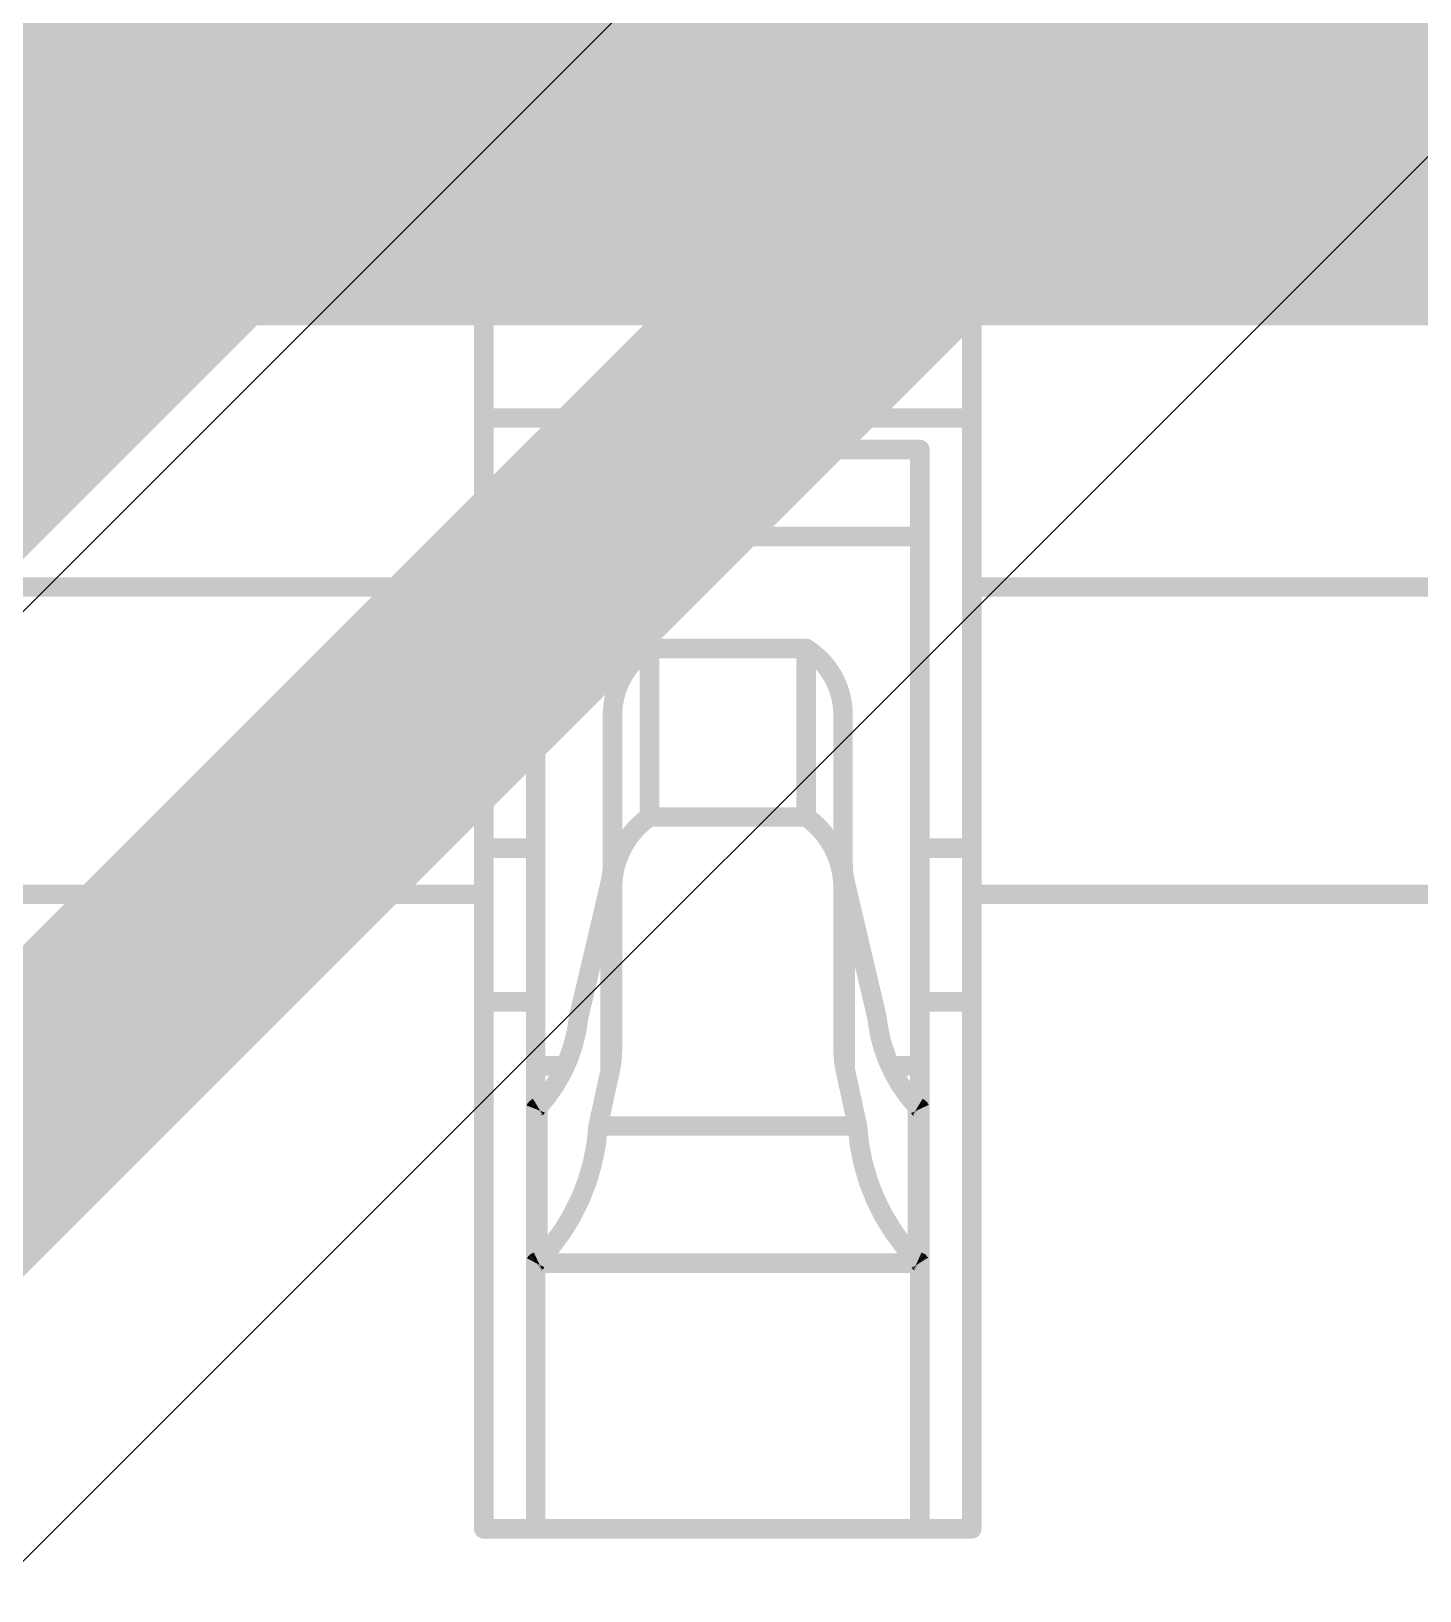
# Model space of a CAD drawing. Header units: inches. Extents: x -6 to 5433, y -4 to 5447.
# Drawn here: x 18.287 to 19.19, y 27.612 to 28.627 of the extents above; entities that cross this region are included whole.
import ezdxf

# ---------------------------------------------------------------- set-up
doc = ezdxf.new("R2010")
doc.units = ezdxf.units.IN
for name, color, linetype in [('Ground', 16, 'Continuous'), ('Mechanical 4', 56, 'Continuous'), ('Power', 76, 'Continuous'), ('Top Layer', 1, 'Continuous'), ('Top Paste', 8, 'Continuous'), ('Top Solder', 216, 'Continuous')]:
    doc.layers.add(name, color=color, linetype=linetype)

# ---------------------------------------------------------------- blocks, each defined once
blk = doc.blocks.new('QTH_030_01_L_D_A_K_TR_154')
at = {"layer": 'Top Layer'}
blk.add_hatch(color=1, dxfattribs=at).paths.add_polyline_path([(-5.52500038, 0.32000063), (-0.8249996199999998, 0.32000063), (-0.8249996199999998, -0.32000063), (-5.52500038, -0.32000063)])
at = {"layer": 'Top Paste'}
blk.add_hatch(color=8, dxfattribs=at).paths.add_polyline_path([(-5.52500038, 0.32000063), (-0.8249996199999998, 0.32000063), (-0.8249996199999998, -0.32000063), (-5.52500038, -0.32000063)])
at = {"layer": 'Top Solder'}
blk.add_hatch(color=216, dxfattribs=at).paths.add_polyline_path([(-5.62660038, 0.42160063), (-0.7233996199999999, 0.42160063), (-0.7233996199999999, -0.42160063), (-5.62660038, -0.42160063)])

msp = doc.modelspace()

# ---------------------------------------------------------------- linework, layer by layer
at = {"layer": 'Ground'}
msp.add_line((17.96178272, 27.31132714), (20.44022074, 29.7897677), dxfattribs=at)
for points in [[(17.42440254, 27.53392004, 0.1524, 0.1524, 0), (20.21763038, 30.32714788, 0.1524, 0.1524, 0)], [(17.75460254, 27.39714612, 0.1524, 0.1524, 0), (20.3544043, 29.99694788, 0.1524, 0.1524, 0)]]:
    msp.add_lwpolyline(points, format="xyseb", dxfattribs=at)
at = {"layer": 'Mechanical 4'}
for points in [[(18.5811541, 28.53494674, 0.0127, 0.0127, 0), (18.8986541, 28.53494674, 0.0127, 0.0127, 0)], [(18.5811541, 28.06494514, 0.0127, 0.0127, 0), (18.5811541, 28.53494674, 0.0127, 0.0127, 0)], [(18.8986541, 28.06494514, 0.0127, 0.0127, 0), (18.8986541, 28.53494674, 0.0127, 0.0127, 0)], [(18.5811541, 28.37494452, 0.0127, 0.0127, 0), (18.8986541, 28.37494452, 0.0127, 0.0127, 0)], [(18.61490562, 28.35440862, 0.0127, 0.0127, 0), (18.86490512, 28.35440862, 0.0127, 0.0127, 0)], [(18.61490562, 27.65194622, 0.0127, 0.0127, 0), (18.61490562, 28.35440862, 0.0127, 0.0127, 0)], [(18.86490512, 27.65194622, 0.0127, 0.0127, 0), (18.86490512, 28.35440862, 0.0127, 0.0127, 0)], [(18.61490562, 28.29773868, 0.0127, 0.0127, 0), (18.86490512, 28.29773868, 0.0127, 0.0127, 0)], [(18.2636541, 28.26494474, 0.0127, 0.0127, 0), (18.5811541, 28.26494474, 0.0127, 0.0127, 0)], [(18.8986541, 28.26494474, 0.0127, 0.0127, 0), (19.2161541, 28.26494474, 0.0127, 0.0127, 0)], [(18.66490552, 28.18369522, 0.0127, 0.0127, -0.2473774344944057), (18.6889136, 28.22494482, 0.0127, 0.0127, 0)], [(18.68891614, 28.22494482, 0.0127, 0.0127, 0), (18.7908946, 28.22494482, 0.0127, 0.0127, 0)], [(18.68891614, 28.11528286, 0.0127, 0.0127, 0), (18.68891614, 28.22494482, 0.0127, 0.0127, 0)], [(18.7908946, 28.11528286, 0.0127, 0.0127, 0), (18.7908946, 28.22494482, 0.0127, 0.0127, 0)], [(18.79089714, 28.22494482, 0.0127, 0.0127, -0.2473774344944055), (18.81490522, 28.18369522, 0.0127, 0.0127, 0)], [(18.66490552, 27.96434844, 0.0127, 0.0127, 0), (18.66490552, 28.18369522, 0.0127, 0.0127, 0)], [(18.81490522, 27.96434844, 0.0127, 0.0127, 0), (18.81490522, 28.18369522, 0.0127, 0.0127, 0)], [(18.66490552, 28.07071348, 0.0127, 0.0127, -0.2374800627721871), (18.6889136, 28.1152854, 0.0127, 0.0127, 0)], [(18.68891614, 28.11528286, 0.0127, 0.0127, 0), (18.7908946, 28.11528286, 0.0127, 0.0127, 0)], [(18.79089714, 28.1152854, 0.0127, 0.0127, -0.2374800627721868), (18.81490522, 28.07071348, 0.0127, 0.0127, 0)], [(18.5811541, 28.09494508, 0.0127, 0.0127, 0), (18.61490562, 28.09494508, 0.0127, 0.0127, 0)], [(18.86490512, 28.09494508, 0.0127, 0.0127, 0), (18.8986541, 28.09494508, 0.0127, 0.0127, 0)], [(18.66490552, 28.08525752, 0.0127, 0.0127, -0.05786385222358645), (18.6633866, 28.07223494, 0.0127, 0.0127, 0)], [(18.81642414, 28.07223494, 0.0127, 0.0127, -0.057863852222711), (18.81490522, 28.08525752, 0.0127, 0.0127, 0)], [(18.6428634, 27.9849453, 0.0127, 0.0127, 0), (18.6633866, 28.07223494, 0.0127, 0.0127, 0)], [(18.6633866, 27.95027684, 0.0127, 0.0127, 0), (18.6633866, 28.07223494, 0.0127, 0.0127, 0)], [(18.81642414, 28.07223494, 0.0127, 0.0127, 0), (18.8369448, 27.9849453, 0.0127, 0.0127, 0)], [(18.81642414, 27.95027684, 0.0127, 0.0127, 0), (18.81642414, 28.07223494, 0.0127, 0.0127, 0)], [(18.2636541, 28.06494514, 0.0127, 0.0127, 0), (18.5811541, 28.06494514, 0.0127, 0.0127, 0)], [(18.5811541, 27.65194622, 0.0127, 0.0127, 0), (18.5811541, 28.06494514, 0.0127, 0.0127, 0)], [(18.8986541, 28.06494514, 0.0127, 0.0127, 0), (19.2161541, 28.06494514, 0.0127, 0.0127, 0)], [(18.8986541, 27.65194622, 0.0127, 0.0127, 0), (18.8986541, 28.06494514, 0.0127, 0.0127, 0)], [(18.5811541, 27.99494528, 0.0127, 0.0127, 0), (18.61490562, 27.99494528, 0.0127, 0.0127, 0)], [(18.86490512, 27.99494528, 0.0127, 0.0127, 0), (18.8986541, 27.99494528, 0.0127, 0.0127, 0)], [(18.64286594, 27.98494784, 0.0127, 0.0127, -0.1625906327552088), (18.61642454, 27.92645418, 0.0127, 0.0127, 0)], [(18.8633862, 27.92645418, 0.0127, 0.0127, -0.1625906327552086), (18.8369448, 27.98494784, 0.0127, 0.0127, 0)], [(18.66490552, 27.96434844, 0.0127, 0.0127, -0.05365793627908248), (18.6633866, 27.95027684, 0.0127, 0.0127, 0)], [(18.81642414, 27.95027684, 0.0127, 0.0127, -0.0536579362795205), (18.81490522, 27.96434844, 0.0127, 0.0127, 0)], [(18.61490562, 27.95328166, 0.0127, 0.0127, 0), (18.633567, 27.95328166, 0.0127, 0.0127, 0)], [(18.65553292, 27.91417836, 0.0127, 0.0127, 0), (18.6633866, 27.95027684, 0.0127, 0.0127, 0)], [(18.81642414, 27.95027684, 0.0127, 0.0127, 0), (18.82427782, 27.91417836, 0.0127, 0.0127, 0)], [(18.84624374, 27.95328166, 0.0127, 0.0127, 0), (18.86490512, 27.95328166, 0.0127, 0.0127, 0)], [(18.6152917, 27.92570996, 0.0127, 0.0127, -0.01372918959022274), (18.6154695, 27.92584458, 0.0127, 0.0127, 0)], [(18.6154695, 27.92584458, 0.0127, 0.0127, -0.008119992797430448), (18.61568032, 27.92598681999999, 0.0127, 0.0127, 0)], [(18.61567778, 27.92598936, 0.0127, 0.0127, -0.004820635665894997), (18.615914, 27.92613922, 0.0127, 0.0127, 0)], [(18.615914, 27.92613922, 0.0127, 0.0127, 0), (18.61642454, 27.92645418, 0.0127, 0.0127, 0)], [(18.61642454, 27.82607592, 0.0127, 0.0127, 0), (18.61642454, 27.92645418, 0.0127, 0.0127, 0)], [(18.8633862, 27.92645418, 0.0127, 0.0127, 0), (18.8636529, 27.92629415999999, 0.0127, 0.0127, 0)], [(18.8633862, 27.82607592, 0.0127, 0.0127, 0), (18.8633862, 27.92645418, 0.0127, 0.0127, 0)], [(18.8636529, 27.92629415999999, 0.0127, 0.0127, 0), (18.86391198, 27.92613414, 0.0127, 0.0127, 0)], [(18.86390944, 27.9261316, 0.0127, 0.0127, -0.006054857847993431), (18.8641482, 27.92598174, 0.0127, 0.0127, 0)], [(18.86415074, 27.92598428, 0.0127, 0.0127, -0.01073696926231512), (18.86435648, 27.92584204, 0.0127, 0.0127, 0)], [(18.86435648, 27.9258395, 0.0127, 0.0127, -0.01856237093802401), (18.86452158, 27.9257125, 0.0127, 0.0127, 0)], [(18.61490562, 27.92521466, 0.0127, 0.0127, -0.01102176100866555), (18.61494118, 27.92530102, 0.0127, 0.0127, 0)], [(18.61494118, 27.92530102, 0.0127, 0.0127, -0.02840440618826652), (18.6149869, 27.92538992, 0.0127, 0.0127, 0)], [(18.6149869, 27.92538992, 0.0127, 0.0127, -0.03504147042153537), (18.61505294, 27.92548644, 0.0127, 0.0127, 0)], [(18.61505294, 27.92548644, 0.0127, 0.0127, -0.03231858324261887), (18.615152, 27.92559312, 0.0127, 0.0127, 0)], [(18.615152, 27.92559312, 0.0127, 0.0127, -0.02446223689208078), (18.61528916, 27.9257125, 0.0127, 0.0127, 0)], [(18.86452158, 27.92571504, 0.0127, 0.0127, -0.02338621052970155), (18.86464604, 27.9255982, 0.0127, 0.0127, 0)], [(18.86464604, 27.92559566, 0.0127, 0.0127, -0.05432145111803714), (18.86480606, 27.925395, 0.0127, 0.0127, 0)], [(18.8648086, 27.92539754, 0.0127, 0.0127, -0.02859688069742774), (18.86490766, 27.92521466, 0.0127, 0.0127, 0)], [(18.65553292, 27.91418089999999, 0.0127, 0.0127, -0.1798939642534223), (18.61642454, 27.82607592, 0.0127, 0.0127, 0)], [(18.65553292, 27.91417836, 0.0127, 0.0127, 0), (18.82427782, 27.91417836, 0.0127, 0.0127, 0)], [(18.8633862, 27.82607592, 0.0127, 0.0127, -0.1798939642534224), (18.82427782, 27.91418089999999, 0.0127, 0.0127, 0)], [(18.61490562, 27.82514628, 0.0127, 0.0127, -0.01323430960727676), (18.61494118, 27.82521232, 0.0127, 0.0127, 0)], [(18.61490562, 27.82494561999999, 0.0127, 0.0127, 0), (18.86490512, 27.82494561999999, 0.0127, 0.0127, 0)], [(18.61494118, 27.82521232, 0.0127, 0.0127, -0.03268862907628014), (18.6149869, 27.8252809, 0.0127, 0.0127, 0)], [(18.6149869, 27.82527582, 0.0127, 0.0127, -0.03744583044280686), (18.61505294, 27.82534948, 0.0127, 0.0127, 0)], [(18.61505294, 27.82534948, 0.0127, 0.0127, -0.0318812046591089), (18.615152, 27.82542822, 0.0127, 0.0127, 0)], [(18.61514946, 27.82543076, 0.0127, 0.0127, -0.02261994755238825), (18.61528916, 27.8255222, 0.0127, 0.0127, 0)], [(18.61528916, 27.82551966, 0.0127, 0.0127, -0.0122088924627144), (18.61546696, 27.82561872, 0.0127, 0.0127, 0)], [(18.61546696, 27.82561872, 0.0127, 0.0127, -0.007070305438326721), (18.61567778, 27.8257254, 0.0127, 0.0127, 0)], [(18.61567778, 27.8257254, 0.0127, 0.0127, 0), (18.615914, 27.8258397, 0.0127, 0.0127, 0)], [(18.615914, 27.8258397, 0.0127, 0.0127, 0), (18.61642454, 27.82607592, 0.0127, 0.0127, 0)], [(18.8633862, 27.82607592, 0.0127, 0.0127, 0), (18.8636529, 27.825954, 0.0127, 0.0127, 0)], [(18.8636529, 27.825954, 0.0127, 0.0127, 0), (18.86391198, 27.82583716, 0.0127, 0.0127, 0)], [(18.86391198, 27.82583716, 0.0127, 0.0127, -0.00520533402494242), (18.86415074, 27.8257254, 0.0127, 0.0127, 0)], [(18.8641482, 27.82572286, 0.0127, 0.0127, -0.009375622384355966), (18.86435394, 27.82561618, 0.0127, 0.0127, 0)], [(18.86435394, 27.82561618, 0.0127, 0.0127, -0.01668702493525321), (18.86452158, 27.82551966, 0.0127, 0.0127, 0)], [(18.86452158, 27.82551966, 0.0127, 0.0127, -0.02199391697798847), (18.86464604, 27.8254333, 0.0127, 0.0127, 0)], [(18.8646435, 27.8254333, 0.0127, 0.0127, -0.02675089174968051), (18.86473748, 27.82535456, 0.0127, 0.0127, 0)], [(18.86474002, 27.82535456, 0.0127, 0.0127, -0.02828763809793445), (18.8648086, 27.82528344, 0.0127, 0.0127, 0)], [(18.8648086, 27.82528344, 0.0127, 0.0127, -0.03260546142328104), (18.86490512, 27.82514628, 0.0127, 0.0127, 0)], [(18.5811541, 27.65194622, 0.0127, 0.0127, 0), (18.8986541, 27.65194622, 0.0127, 0.0127, 0)]]:
    msp.add_lwpolyline(points, format="xyseb", dxfattribs=at)
for points in [[(18.5779791, 28.53494674, 0.00635, 0.00635, 1), (18.5843291, 28.53494674, 0.00635, 0.00635, 1)], [(18.5779791, 28.53494674, 0.00635, 0.00635, 1), (18.5843291, 28.53494674, 0.00635, 0.00635, 1)], [(18.8954791, 28.53494674, 0.00635, 0.00635, 1), (18.9018291, 28.53494674, 0.00635, 0.00635, 1)], [(18.8954791, 28.53494674, 0.00635, 0.00635, 1), (18.9018291, 28.53494674, 0.00635, 0.00635, 1)], [(18.5779791, 28.37494452, 0.00635, 0.00635, 1), (18.5843291, 28.37494452, 0.00635, 0.00635, 1)], [(18.8954791, 28.37494452, 0.00635, 0.00635, 1), (18.9018291, 28.37494452, 0.00635, 0.00635, 1)], [(18.61173062, 28.35440862, 0.00635, 0.00635, 1), (18.61808062, 28.35440862, 0.00635, 0.00635, 1)], [(18.61173062, 28.35440862, 0.00635, 0.00635, 1), (18.61808062, 28.35440862, 0.00635, 0.00635, 1)], [(18.86173012, 28.35440862, 0.00635, 0.00635, 1), (18.86808012, 28.35440862, 0.00635, 0.00635, 1)], [(18.86173012, 28.35440862, 0.00635, 0.00635, 1), (18.86808012, 28.35440862, 0.00635, 0.00635, 1)], [(18.61173062, 28.29773868, 0.00635, 0.00635, 1), (18.61808062, 28.29773868, 0.00635, 0.00635, 1)], [(18.86173012, 28.29773868, 0.00635, 0.00635, 1), (18.86808012, 28.29773868, 0.00635, 0.00635, 1)], [(18.5779791, 28.26494474, 0.00635, 0.00635, 1), (18.5843291, 28.26494474, 0.00635, 0.00635, 1)], [(18.8954791, 28.26494474, 0.00635, 0.00635, 1), (18.9018291, 28.26494474, 0.00635, 0.00635, 1)], [(18.6857386, 28.22494482, 0.00635, 0.00635, 1), (18.6920886, 28.22494482, 0.00635, 0.00635, 1)], [(18.68574114, 28.22494482, 0.00635, 0.00635, 1), (18.69209114, 28.22494482, 0.00635, 0.00635, 1)], [(18.68574114, 28.22494482, 0.00635, 0.00635, 1), (18.69209114, 28.22494482, 0.00635, 0.00635, 1)], [(18.7877196, 28.22494482, 0.00635, 0.00635, 1), (18.7940696, 28.22494482, 0.00635, 0.00635, 1)], [(18.7877196, 28.22494482, 0.00635, 0.00635, 1), (18.7940696, 28.22494482, 0.00635, 0.00635, 1)], [(18.78772214, 28.22494482, 0.00635, 0.00635, 1), (18.79407214, 28.22494482, 0.00635, 0.00635, 1)], [(18.66173052, 28.18369522, 0.00635, 0.00635, 1), (18.66808052, 28.18369522, 0.00635, 0.00635, 1)], [(18.66173052, 28.18369522, 0.00635, 0.00635, 1), (18.66808052, 28.18369522, 0.00635, 0.00635, 1)], [(18.81173022, 28.18369522, 0.00635, 0.00635, 1), (18.81808022, 28.18369522, 0.00635, 0.00635, 1)], [(18.81173022, 28.18369522, 0.00635, 0.00635, 1), (18.81808022, 28.18369522, 0.00635, 0.00635, 1)], [(18.6857386, 28.1152854, 0.00635, 0.00635, 1), (18.6920886, 28.1152854, 0.00635, 0.00635, 1)], [(18.68574114, 28.11528286, 0.00635, 0.00635, 1), (18.69209114, 28.11528286, 0.00635, 0.00635, 1)], [(18.68574114, 28.11528286, 0.00635, 0.00635, 1), (18.69209114, 28.11528286, 0.00635, 0.00635, 1)], [(18.7877196, 28.11528286, 0.00635, 0.00635, 1), (18.7940696, 28.11528286, 0.00635, 0.00635, 1)], [(18.7877196, 28.11528286, 0.00635, 0.00635, 1), (18.7940696, 28.11528286, 0.00635, 0.00635, 1)], [(18.78772214, 28.1152854, 0.00635, 0.00635, 1), (18.79407214, 28.1152854, 0.00635, 0.00635, 1)], [(18.5779791, 28.09494508, 0.00635, 0.00635, 1), (18.5843291, 28.09494508, 0.00635, 0.00635, 1)], [(18.61173062, 28.09494508, 0.00635, 0.00635, 1), (18.61808062, 28.09494508, 0.00635, 0.00635, 1)], [(18.86173012, 28.09494508, 0.00635, 0.00635, 1), (18.86808012, 28.09494508, 0.00635, 0.00635, 1)], [(18.8954791, 28.09494508, 0.00635, 0.00635, 1), (18.9018291, 28.09494508, 0.00635, 0.00635, 1)], [(18.66173052, 28.08525752, 0.00635, 0.00635, 1), (18.66808052, 28.08525752, 0.00635, 0.00635, 1)], [(18.81173022, 28.08525752, 0.00635, 0.00635, 1), (18.81808022, 28.08525752, 0.00635, 0.00635, 1)], [(18.6602116, 28.07223494, 0.00635, 0.00635, 1), (18.6665616, 28.07223494, 0.00635, 0.00635, 1)], [(18.6602116, 28.07223494, 0.00635, 0.00635, 1), (18.6665616, 28.07223494, 0.00635, 0.00635, 1)], [(18.6602116, 28.07223494, 0.00635, 0.00635, 1), (18.6665616, 28.07223494, 0.00635, 0.00635, 1)], [(18.66173052, 28.07071348, 0.00635, 0.00635, 1), (18.66808052, 28.07071348, 0.00635, 0.00635, 1)], [(18.81173022, 28.07071348, 0.00635, 0.00635, 1), (18.81808022, 28.07071348, 0.00635, 0.00635, 1)], [(18.81324914, 28.07223494, 0.00635, 0.00635, 1), (18.81959914, 28.07223494, 0.00635, 0.00635, 1)], [(18.81324914, 28.07223494, 0.00635, 0.00635, 1), (18.81959914, 28.07223494, 0.00635, 0.00635, 1)], [(18.81324914, 28.07223494, 0.00635, 0.00635, 1), (18.81959914, 28.07223494, 0.00635, 0.00635, 1)], [(18.5779791, 28.06494514, 0.00635, 0.00635, 1), (18.5843291, 28.06494514, 0.00635, 0.00635, 1)], [(18.5779791, 28.06494514, 0.00635, 0.00635, 1), (18.5843291, 28.06494514, 0.00635, 0.00635, 1)], [(18.5779791, 28.06494514, 0.00635, 0.00635, 1), (18.5843291, 28.06494514, 0.00635, 0.00635, 1)], [(18.8954791, 28.06494514, 0.00635, 0.00635, 1), (18.9018291, 28.06494514, 0.00635, 0.00635, 1)], [(18.8954791, 28.06494514, 0.00635, 0.00635, 1), (18.9018291, 28.06494514, 0.00635, 0.00635, 1)], [(18.8954791, 28.06494514, 0.00635, 0.00635, 1), (18.9018291, 28.06494514, 0.00635, 0.00635, 1)], [(18.5779791, 27.99494528, 0.00635, 0.00635, 1), (18.5843291, 27.99494528, 0.00635, 0.00635, 1)], [(18.61173062, 27.99494528, 0.00635, 0.00635, 1), (18.61808062, 27.99494528, 0.00635, 0.00635, 1)], [(18.86173012, 27.99494528, 0.00635, 0.00635, 1), (18.86808012, 27.99494528, 0.00635, 0.00635, 1)], [(18.8954791, 27.99494528, 0.00635, 0.00635, 1), (18.9018291, 27.99494528, 0.00635, 0.00635, 1)], [(18.6396884, 27.9849453, 0.00635, 0.00635, 1), (18.6460384, 27.9849453, 0.00635, 0.00635, 1)], [(18.63969094, 27.98494784, 0.00635, 0.00635, 1), (18.64604094, 27.98494784, 0.00635, 0.00635, 1)], [(18.8337698, 27.98494784, 0.00635, 0.00635, 1), (18.8401198, 27.98494784, 0.00635, 0.00635, 1)], [(18.8337698, 27.9849453, 0.00635, 0.00635, 1), (18.8401198, 27.9849453, 0.00635, 0.00635, 1)], [(18.66173052, 27.96434844, 0.00635, 0.00635, 1), (18.66808052, 27.96434844, 0.00635, 0.00635, 1)], [(18.66173052, 27.96434844, 0.00635, 0.00635, 1), (18.66808052, 27.96434844, 0.00635, 0.00635, 1)], [(18.81173022, 27.96434844, 0.00635, 0.00635, 1), (18.81808022, 27.96434844, 0.00635, 0.00635, 1)], [(18.81173022, 27.96434844, 0.00635, 0.00635, 1), (18.81808022, 27.96434844, 0.00635, 0.00635, 1)], [(18.61173062, 27.95328166, 0.00635, 0.00635, 1), (18.61808062, 27.95328166, 0.00635, 0.00635, 1)], [(18.630392, 27.95328166, 0.00635, 0.00635, 1), (18.636742, 27.95328166, 0.00635, 0.00635, 1)], [(18.6602116, 27.95027684, 0.00635, 0.00635, 1), (18.6665616, 27.95027684, 0.00635, 0.00635, 1)], [(18.6602116, 27.95027684, 0.00635, 0.00635, 1), (18.6665616, 27.95027684, 0.00635, 0.00635, 1)], [(18.6602116, 27.95027684, 0.00635, 0.00635, 1), (18.6665616, 27.95027684, 0.00635, 0.00635, 1)], [(18.81324914, 27.95027684, 0.00635, 0.00635, 1), (18.81959914, 27.95027684, 0.00635, 0.00635, 1)], [(18.81324914, 27.95027684, 0.00635, 0.00635, 1), (18.81959914, 27.95027684, 0.00635, 0.00635, 1)], [(18.81324914, 27.95027684, 0.00635, 0.00635, 1), (18.81959914, 27.95027684, 0.00635, 0.00635, 1)], [(18.84306874, 27.95328166, 0.00635, 0.00635, 1), (18.84941874, 27.95328166, 0.00635, 0.00635, 1)], [(18.86173012, 27.95328166, 0.00635, 0.00635, 1), (18.86808012, 27.95328166, 0.00635, 0.00635, 1)], [(18.6122945, 27.92584458, 0.00635, 0.00635, 1), (18.6186445, 27.92584458, 0.00635, 0.00635, 1)], [(18.6122945, 27.92584458, 0.00635, 0.00635, 1), (18.6186445, 27.92584458, 0.00635, 0.00635, 1)], [(18.61250278, 27.92598936, 0.00635, 0.00635, 1), (18.61885278, 27.92598936, 0.00635, 0.00635, 1)], [(18.61250532, 27.92598681999999, 0.00635, 0.00635, 1), (18.61885532, 27.92598681999999, 0.00635, 0.00635, 1)], [(18.612739, 27.92613922, 0.00635, 0.00635, 1), (18.619089, 27.92613922, 0.00635, 0.00635, 1)], [(18.612739, 27.92613922, 0.00635, 0.00635, 1), (18.619089, 27.92613922, 0.00635, 0.00635, 1)], [(18.61324954, 27.92645418, 0.00635, 0.00635, 1), (18.61959954, 27.92645418, 0.00635, 0.00635, 1)], [(18.61324954, 27.92645418, 0.00635, 0.00635, 1), (18.61959954, 27.92645418, 0.00635, 0.00635, 1)], [(18.61324954, 27.92645418, 0.00635, 0.00635, 1), (18.61959954, 27.92645418, 0.00635, 0.00635, 1)], [(18.8602112, 27.92645418, 0.00635, 0.00635, 1), (18.8665612, 27.92645418, 0.00635, 0.00635, 1)], [(18.8602112, 27.92645418, 0.00635, 0.00635, 1), (18.8665612, 27.92645418, 0.00635, 0.00635, 1)], [(18.8602112, 27.92645418, 0.00635, 0.00635, 1), (18.8665612, 27.92645418, 0.00635, 0.00635, 1)], [(18.8604779, 27.92629415999999, 0.00635, 0.00635, 1), (18.8668279, 27.92629415999999, 0.00635, 0.00635, 1)], [(18.8604779, 27.92629415999999, 0.00635, 0.00635, 1), (18.8668279, 27.92629415999999, 0.00635, 0.00635, 1)], [(18.86073444, 27.9261316, 0.00635, 0.00635, 1), (18.86708444, 27.9261316, 0.00635, 0.00635, 1)], [(18.86073698, 27.92613414, 0.00635, 0.00635, 1), (18.86708698, 27.92613414, 0.00635, 0.00635, 1)], [(18.8609732, 27.92598174, 0.00635, 0.00635, 1), (18.8673232, 27.92598174, 0.00635, 0.00635, 1)], [(18.86097574, 27.92598428, 0.00635, 0.00635, 1), (18.86732574, 27.92598428, 0.00635, 0.00635, 1)], [(18.86118148, 27.92584204, 0.00635, 0.00635, 1), (18.86753148, 27.92584204, 0.00635, 0.00635, 1)], [(18.86118148, 27.9258395, 0.00635, 0.00635, 1), (18.86753148, 27.9258395, 0.00635, 0.00635, 1)], [(18.61173062, 27.92521466, 0.00635, 0.00635, 1), (18.61808062, 27.92521466, 0.00635, 0.00635, 1)], [(18.61176618, 27.92530102, 0.00635, 0.00635, 1), (18.61811618, 27.92530102, 0.00635, 0.00635, 1)], [(18.61176618, 27.92530102, 0.00635, 0.00635, 1), (18.61811618, 27.92530102, 0.00635, 0.00635, 1)], [(18.6118119, 27.92538992, 0.00635, 0.00635, 1), (18.6181619, 27.92538992, 0.00635, 0.00635, 1)], [(18.6118119, 27.92538992, 0.00635, 0.00635, 1), (18.6181619, 27.92538992, 0.00635, 0.00635, 1)], [(18.61187794, 27.92548644, 0.00635, 0.00635, 1), (18.61822794, 27.92548644, 0.00635, 0.00635, 1)], [(18.61187794, 27.92548644, 0.00635, 0.00635, 1), (18.61822794, 27.92548644, 0.00635, 0.00635, 1)], [(18.611977, 27.92559312, 0.00635, 0.00635, 1), (18.618327, 27.92559312, 0.00635, 0.00635, 1)], [(18.611977, 27.92559312, 0.00635, 0.00635, 1), (18.618327, 27.92559312, 0.00635, 0.00635, 1)], [(18.61211416, 27.9257125, 0.00635, 0.00635, 1), (18.61846416, 27.9257125, 0.00635, 0.00635, 1)], [(18.6121167, 27.92570996, 0.00635, 0.00635, 1), (18.6184667, 27.92570996, 0.00635, 0.00635, 1)], [(18.86134658, 27.92571504, 0.00635, 0.00635, 1), (18.86769658, 27.92571504, 0.00635, 0.00635, 1)], [(18.86134658, 27.9257125, 0.00635, 0.00635, 1), (18.86769658, 27.9257125, 0.00635, 0.00635, 1)], [(18.86147104, 27.9255982, 0.00635, 0.00635, 1), (18.86782104, 27.9255982, 0.00635, 0.00635, 1)], [(18.86147104, 27.92559566, 0.00635, 0.00635, 1), (18.86782104, 27.92559566, 0.00635, 0.00635, 1)], [(18.86163106, 27.925395, 0.00635, 0.00635, 1), (18.86798106, 27.925395, 0.00635, 0.00635, 1)], [(18.8616336, 27.92539754, 0.00635, 0.00635, 1), (18.8679836, 27.92539754, 0.00635, 0.00635, 1)], [(18.86173266, 27.92521466, 0.00635, 0.00635, 1), (18.86808266, 27.92521466, 0.00635, 0.00635, 1)], [(18.65235792, 27.91418089999999, 0.00635, 0.00635, 1), (18.65870792, 27.91418089999999, 0.00635, 0.00635, 1)], [(18.65235792, 27.91417836, 0.00635, 0.00635, 1), (18.65870792, 27.91417836, 0.00635, 0.00635, 1)], [(18.65235792, 27.91417836, 0.00635, 0.00635, 1), (18.65870792, 27.91417836, 0.00635, 0.00635, 1)], [(18.82110282, 27.91418089999999, 0.00635, 0.00635, 1), (18.82745282, 27.91418089999999, 0.00635, 0.00635, 1)], [(18.82110282, 27.91417836, 0.00635, 0.00635, 1), (18.82745282, 27.91417836, 0.00635, 0.00635, 1)], [(18.82110282, 27.91417836, 0.00635, 0.00635, 1), (18.82745282, 27.91417836, 0.00635, 0.00635, 1)], [(18.61173062, 27.82514628, 0.00635, 0.00635, 1), (18.61808062, 27.82514628, 0.00635, 0.00635, 1)], [(18.61173062, 27.82494561999999, 0.00635, 0.00635, 1), (18.61808062, 27.82494561999999, 0.00635, 0.00635, 1)], [(18.61176618, 27.82521232, 0.00635, 0.00635, 1), (18.61811618, 27.82521232, 0.00635, 0.00635, 1)], [(18.61176618, 27.82521232, 0.00635, 0.00635, 1), (18.61811618, 27.82521232, 0.00635, 0.00635, 1)], [(18.6118119, 27.8252809, 0.00635, 0.00635, 1), (18.6181619, 27.8252809, 0.00635, 0.00635, 1)], [(18.6118119, 27.82527582, 0.00635, 0.00635, 1), (18.6181619, 27.82527582, 0.00635, 0.00635, 1)], [(18.61187794, 27.82534948, 0.00635, 0.00635, 1), (18.61822794, 27.82534948, 0.00635, 0.00635, 1)], [(18.61187794, 27.82534948, 0.00635, 0.00635, 1), (18.61822794, 27.82534948, 0.00635, 0.00635, 1)], [(18.61197446, 27.82543076, 0.00635, 0.00635, 1), (18.61832446, 27.82543076, 0.00635, 0.00635, 1)], [(18.611977, 27.82542822, 0.00635, 0.00635, 1), (18.618327, 27.82542822, 0.00635, 0.00635, 1)], [(18.61211416, 27.8255222, 0.00635, 0.00635, 1), (18.61846416, 27.8255222, 0.00635, 0.00635, 1)], [(18.61211416, 27.82551966, 0.00635, 0.00635, 1), (18.61846416, 27.82551966, 0.00635, 0.00635, 1)], [(18.61229196, 27.82561872, 0.00635, 0.00635, 1), (18.61864196, 27.82561872, 0.00635, 0.00635, 1)], [(18.61229196, 27.82561872, 0.00635, 0.00635, 1), (18.61864196, 27.82561872, 0.00635, 0.00635, 1)], [(18.61250278, 27.8257254, 0.00635, 0.00635, 1), (18.61885278, 27.8257254, 0.00635, 0.00635, 1)], [(18.61250278, 27.8257254, 0.00635, 0.00635, 1), (18.61885278, 27.8257254, 0.00635, 0.00635, 1)], [(18.612739, 27.8258397, 0.00635, 0.00635, 1), (18.619089, 27.8258397, 0.00635, 0.00635, 1)], [(18.612739, 27.8258397, 0.00635, 0.00635, 1), (18.619089, 27.8258397, 0.00635, 0.00635, 1)], [(18.61324954, 27.82607592, 0.00635, 0.00635, 1), (18.61959954, 27.82607592, 0.00635, 0.00635, 1)], [(18.61324954, 27.82607592, 0.00635, 0.00635, 1), (18.61959954, 27.82607592, 0.00635, 0.00635, 1)], [(18.61324954, 27.82607592, 0.00635, 0.00635, 1), (18.61959954, 27.82607592, 0.00635, 0.00635, 1)], [(18.8602112, 27.82607592, 0.00635, 0.00635, 1), (18.8665612, 27.82607592, 0.00635, 0.00635, 1)], [(18.8602112, 27.82607592, 0.00635, 0.00635, 1), (18.8665612, 27.82607592, 0.00635, 0.00635, 1)], [(18.8602112, 27.82607592, 0.00635, 0.00635, 1), (18.8665612, 27.82607592, 0.00635, 0.00635, 1)], [(18.8604779, 27.825954, 0.00635, 0.00635, 1), (18.8668279, 27.825954, 0.00635, 0.00635, 1)], [(18.8604779, 27.825954, 0.00635, 0.00635, 1), (18.8668279, 27.825954, 0.00635, 0.00635, 1)], [(18.86073698, 27.82583716, 0.00635, 0.00635, 1), (18.86708698, 27.82583716, 0.00635, 0.00635, 1)], [(18.86073698, 27.82583716, 0.00635, 0.00635, 1), (18.86708698, 27.82583716, 0.00635, 0.00635, 1)], [(18.8609732, 27.82572286, 0.00635, 0.00635, 1), (18.8673232, 27.82572286, 0.00635, 0.00635, 1)], [(18.86097574, 27.8257254, 0.00635, 0.00635, 1), (18.86732574, 27.8257254, 0.00635, 0.00635, 1)], [(18.86117894, 27.82561618, 0.00635, 0.00635, 1), (18.86752894, 27.82561618, 0.00635, 0.00635, 1)], [(18.86117894, 27.82561618, 0.00635, 0.00635, 1), (18.86752894, 27.82561618, 0.00635, 0.00635, 1)], [(18.86134658, 27.82551966, 0.00635, 0.00635, 1), (18.86769658, 27.82551966, 0.00635, 0.00635, 1)], [(18.86134658, 27.82551966, 0.00635, 0.00635, 1), (18.86769658, 27.82551966, 0.00635, 0.00635, 1)], [(18.8614685, 27.8254333, 0.00635, 0.00635, 1), (18.8678185, 27.8254333, 0.00635, 0.00635, 1)], [(18.86147104, 27.8254333, 0.00635, 0.00635, 1), (18.86782104, 27.8254333, 0.00635, 0.00635, 1)], [(18.86156248, 27.82535456, 0.00635, 0.00635, 1), (18.86791248, 27.82535456, 0.00635, 0.00635, 1)], [(18.86156502, 27.82535456, 0.00635, 0.00635, 1), (18.86791502, 27.82535456, 0.00635, 0.00635, 1)], [(18.8616336, 27.82528344, 0.00635, 0.00635, 1), (18.8679836, 27.82528344, 0.00635, 0.00635, 1)], [(18.8616336, 27.82528344, 0.00635, 0.00635, 1), (18.8679836, 27.82528344, 0.00635, 0.00635, 1)], [(18.86173012, 27.82514628, 0.00635, 0.00635, 1), (18.86808012, 27.82514628, 0.00635, 0.00635, 1)], [(18.86173012, 27.82494561999999, 0.00635, 0.00635, 1), (18.86808012, 27.82494561999999, 0.00635, 0.00635, 1)], [(18.5779791, 27.65194622, 0.00635, 0.00635, 1), (18.5843291, 27.65194622, 0.00635, 0.00635, 1)], [(18.5779791, 27.65194622, 0.00635, 0.00635, 1), (18.5843291, 27.65194622, 0.00635, 0.00635, 1)], [(18.61173062, 27.65194622, 0.00635, 0.00635, 1), (18.61808062, 27.65194622, 0.00635, 0.00635, 1)], [(18.86173012, 27.65194622, 0.00635, 0.00635, 1), (18.86808012, 27.65194622, 0.00635, 0.00635, 1)], [(18.8954791, 27.65194622, 0.00635, 0.00635, 1), (18.9018291, 27.65194622, 0.00635, 0.00635, 1)], [(18.8954791, 27.65194622, 0.00635, 0.00635, 1), (18.9018291, 27.65194622, 0.00635, 0.00635, 1)]]:
    msp.add_lwpolyline(points, format="xyseb", close=True, dxfattribs=at)
at = {"layer": 'Power'}
msp.add_line((17.12407802, 27.09184828), (20.0003664, 29.96813666), dxfattribs=at)
msp.add_lwpolyline([(16.891, 27.18839114, 0.2032, 0.2032, 0), (19.90382354, 30.20121468, 0.2032, 0.2032, 0)], format="xyseb", dxfattribs=at)

# ---------------------------------------------------------------- block references
at = {"rotation": 180}
msp.add_blockref('QTH_030_01_L_D_A_K_TR_154', (15.3105993, 28.85674696), dxfattribs=at)

doc.saveas('drawing.dxf')
